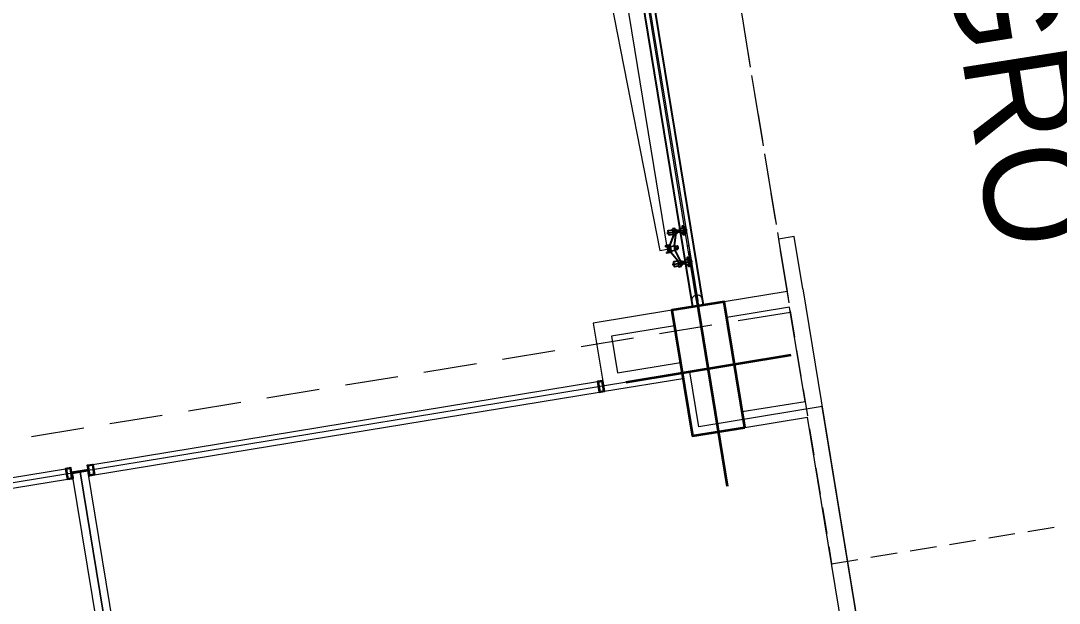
# Model space of a CAD drawing. Header units: metres. Extents: x 2 to 659295185, y -28 to 1124222152.
# Drawn here: x 655630.86 to 655640.64, y 1126311.65 to 1126317.14 of the extents above; entities that cross this region are included whole.
import ezdxf
from ezdxf.enums import TextEntityAlignment as Align

# ---------------------------------------------------------------- set-up
doc = ezdxf.new("R2010")
doc.units = ezdxf.units.M
doc.header["$MEASUREMENT"] = 0
for name, pattern in [('CCSM_C1_CUERPO EL$0$CONTINUA', [0]), ('CCSM_XREF ESTRUCTURA15$0$RAYITAS', [0.375, 0.25, -0.125]), ('DASHDOT', [1, 0.5, -0.25, 0, -0.25]), ('DASHED', [0.75, 0.5, -0.25])]:
    doc.linetypes.add(name, pattern=pattern)
doc.layers.get('0').update_dxf_attribs({"linetype": 'CONTINUOUS'})
for name, color, linetype in [('CCSM_C1_CUERPO EL$0$A-AREAS COMERCIALES', 151, 'CONTINUOUS'), ('CCSM_C1_CUERPO EL$0$A-ESTRUCTURA DE FACHADA DE VIDRIO', 5, 'CONTINUOUS'), ('CCSM_C1_CUERPO EL$0$A-FRENTE DE LOCAL', 4, 'CONTINUOUS'), ('CCSM_C1_CUERPO EL$0$A-LOCAL ID', 7, 'CONTINUOUS'), ('CCSM_C1_CUERPO EL$0$A-MARCOS LOCALES', 4, 'CONTINUOUS'), ('CCSM_C1_CUERPO EL$0$A-PARED', 2, 'CCSM_C1_CUERPO EL$0$CONTINUA'), ('CCSM_C1_CUERPO EL$0$A-VIDRIO', 135, 'CONTINUOUS'), ('CCSM_C1_CUERPO EL$0$ID_Nº LOCAL', 7, 'CONTINUOUS'), ('CCSM_XREF ESTRUCTURA15$0$E-PROYECCION TECHO', 9, 'CCSM_XREF ESTRUCTURA15$0$RAYITAS'), ('CCSM_XREF KIOSKOSE$0$Kiosco General', 154, 'CONTINUOUS')]:
    doc.layers.add(name, color=color, linetype=linetype)
doc.layers.add('CCSM_XREF ESTRUCTURA15$0$E-CE-COLUMNA', color=2, linetype='CONTINUOUS', lineweight=35)
doc.layers.add('LOCALES ASIGNADOS', color=41, linetype='DASHDOT', lineweight=0)
doc.styles.add('CCSM_C1_CUERPO EL$0$ROMANS', font='romans__.ttf')
doc.styles.add('CCSM_C1_CUERPO EL$0$sigo', font='arial.ttf', dxfattribs={"width": 0.9})

# ---------------------------------------------------------------- blocks, each defined once
blk = doc.blocks.new('CCSM_C1_CUERPO EL$0$MARCO LOCAL-PARED')
for points in [[(655585.338, 1126575.5389), (655585.388, 1126575.5389), (655585.388, 1126575.4389), (655585.338, 1126575.4389)], [(655585.343, 1126575.5339), (655585.383, 1126575.5339), (655585.383, 1126575.4439), (655585.343, 1126575.4439)], [(655585.393, 1126575.5389), (655585.393, 1126575.5339), (655585.393, 1126575.5339), (655585.393, 1126575.4889), (655585.543, 1126575.4889), (655585.543, 1126575.5339), (655585.543, 1126575.5339), (655585.543, 1126575.5389), (655585.548, 1126575.5389), (655585.548, 1126575.4839), (655585.388, 1126575.4839), (655585.388, 1126575.5389)], [(655585.598, 1126575.5389), (655585.548, 1126575.5389), (655585.548, 1126575.4389), (655585.598, 1126575.4389)], [(655585.593, 1126575.5339), (655585.553, 1126575.5339), (655585.553, 1126575.4439), (655585.593, 1126575.4439)]]:
    blk.add_lwpolyline(points, close=True)
blk = doc.blocks.new('CCSM_C1_CUERPO EL$0$MARCO LOCAL-COLUMNA')
at = {"layer": 'CCSM_C1_CUERPO EL$0$A-MARCOS LOCALES'}
for points in [[(655585.1227, 1126575.5882), (655585.1727, 1126575.5882), (655585.1727, 1126575.4882), (655585.1227, 1126575.4882)], [(655585.1277, 1126575.5832), (655585.1677, 1126575.5832), (655585.1677, 1126575.4932), (655585.1277, 1126575.4932)]]:
    blk.add_lwpolyline(points, close=True, dxfattribs=at)
blk = doc.blocks.new('CCSM_C1_CUERPO EL$0$A$C682819FC')
for p, q in [((-0.0184, 0.005), (-0.0184, 0)), ((-0.007, 0.0007), (-0.007, 0)), ((0.007, 0.0007), (0.007, 0)), ((0.0184, 0.005), (0.0184, 0)), ((-0.1502, -0.0189), (-0.1502, -0.2127)), ((-0.0215, -0.0286), (-0.0215, -0.0694)), ((-0.0215, -0.0286), (-0.0215, -0.0694)), ((-0.0172, -0.0103), (-0.0172, -0.0226)), ((-0.0172, -0.0746), (-0.0172, -0.096)), ((0.0129, -0.0086), (-0.0129, -0.0086)), ((0.0129, -0.0243), (-0.0129, -0.0243)), ((0.0129, -0.0729), (-0.0129, -0.0729)), ((-0.0086, -0.0051), (-0.0064, -0.0029)), ((-0.0086, -0.0051), (-0.0086, -0.0086)), ((-0.0086, -0.0051), (0.0086, -0.0051)), ((-0.0086, -0.0103), (-0.0086, -0.0226)), ((-0.0086, -0.0746), (-0.0086, -0.0956)), ((-0.0064, -0.0029), (0.0064, -0.0029)), ((0.0086, -0.0051), (0.0064, -0.0029)), ((0.0086, -0.0051), (0.0086, -0.0086)), ((0.0086, -0.0103), (0.0086, -0.0226)), ((0.0086, -0.0746), (0.0086, -0.0956)), ((0.0172, -0.0103), (0.0172, -0.0226)), ((0.0172, -0.0746), (0.0172, -0.096)), ((0.0215, -0.0286), (0.0215, -0.0694)), ((0.1502, -0.0189), (0.1502, -0.2127)), ((0.1502, -0.0189), (0.1502, -0.2127)), ((-0.1817, -0.1717), (-0.1874, -0.1717)), ((-0.1845, -0.1746), (-0.1845, -0.1642)), ((-0.1731, -0.1472), (-0.1273, -0.1472)), ((-0.1731, -0.1772), (-0.1273, -0.1772)), ((-0.1273, -0.1856), (-0.1731, -0.1856)), ((-0.1717, -0.1472), (-0.1717, -0.1772)), ((-0.1688, -0.1543), (-0.1688, -0.1419)), ((-0.1674, -0.102), (-0.1674, -0.1143)), ((-0.1631, -0.1003), (-0.1373, -0.1003)), ((-0.1631, -0.116), (-0.1373, -0.116)), ((-0.1588, -0.102), (-0.1588, -0.1143)), ((-0.1552, -0.1359), (-0.1452, -0.1416)), ((-0.1452, -0.1359), (-0.1552, -0.1416)), ((-0.1416, -0.102), (-0.1416, -0.1143)), ((-0.133, -0.102), (-0.133, -0.1143)), ((-0.1316, -0.1543), (-0.1316, -0.1419)), ((-0.1287, -0.1772), (-0.1287, -0.1472)), ((-0.1187, -0.1717), (-0.113, -0.1717)), ((-0.1159, -0.1746), (-0.1159, -0.1642)), ((0.1187, -0.1717), (0.113, -0.1717)), ((0.1187, -0.1717), (0.113, -0.1717)), ((0.1159, -0.1746), (0.1159, -0.1642)), ((0.1159, -0.1746), (0.1159, -0.1642)), ((0.1731, -0.1472), (0.1273, -0.1472)), ((0.1731, -0.1472), (0.1273, -0.1472)), ((0.1731, -0.1772), (0.1273, -0.1772)), ((0.1731, -0.1772), (0.1273, -0.1772)), ((0.1273, -0.1856), (0.1731, -0.1856)), ((0.1273, -0.1856), (0.1731, -0.1856)), ((0.1287, -0.1772), (0.1287, -0.1472)), ((0.1287, -0.1772), (0.1287, -0.1472)), ((0.1316, -0.1543), (0.1316, -0.1419)), ((0.1316, -0.1543), (0.1316, -0.1419)), ((0.133, -0.102), (0.133, -0.1143)), ((0.133, -0.102), (0.133, -0.1143)), ((0.1631, -0.1003), (0.1373, -0.1003)), ((0.1631, -0.1003), (0.1373, -0.1003)), ((0.1631, -0.116), (0.1373, -0.116)), ((0.1631, -0.116), (0.1373, -0.116)), ((0.1416, -0.102), (0.1416, -0.1143)), ((0.1416, -0.102), (0.1416, -0.1143)), ((0.1452, -0.1359), (0.1552, -0.1416)), ((0.1552, -0.1359), (0.1452, -0.1416)), ((0.1452, -0.1359), (0.1552, -0.1416)), ((0.1552, -0.1359), (0.1452, -0.1416)), ((0.1588, -0.102), (0.1588, -0.1143)), ((0.1588, -0.102), (0.1588, -0.1143)), ((0.1674, -0.102), (0.1674, -0.1143)), ((0.1674, -0.102), (0.1674, -0.1143)), ((0.1688, -0.1543), (0.1688, -0.1419)), ((0.1688, -0.1543), (0.1688, -0.1419)), ((0.1717, -0.1472), (0.1717, -0.1772)), ((0.1717, -0.1472), (0.1717, -0.1772)), ((0.1817, -0.1717), (0.1874, -0.1717)), ((0.1817, -0.1717), (0.1874, -0.1717)), ((0.1845, -0.1746), (0.1845, -0.1642)), ((0.1845, -0.1746), (0.1845, -0.1642))]:
    blk.add_line(p, q)
for points in [[(-0.0289, 0.0143), (-0.0332, 0.0143), (-0.0332, -0.0243, 0.414214), (-0.0289, -0.0286), (0.0289, -0.0286, 0.414214), (0.0332, -0.0243), (0.0332, 0.0143), (0.0289, 0.0143), (0.0289, -0.0243), (-0.0289, -0.0243)], [(-0.1817, -0.1717), (-0.1839, -0.1728, -0.236068), (-0.1852, -0.1728), (-0.1874, -0.1717), (-0.1874, -0.1691), (-0.1817, -0.1682)], [(-0.1187, -0.1717), (-0.1165, -0.1728, 0.236068), (-0.1152, -0.1728), (-0.113, -0.1717), (-0.113, -0.1691), (-0.1187, -0.1682)], [(0.1187, -0.1717), (0.1165, -0.1728, -0.236068), (0.1152, -0.1728), (0.113, -0.1717), (0.113, -0.1691), (0.1187, -0.1682)], [(0.1187, -0.1717), (0.1165, -0.1728, -0.236068), (0.1152, -0.1728), (0.113, -0.1717), (0.113, -0.1691), (0.1187, -0.1682)], [(0.1817, -0.1717), (0.1839, -0.1728, 0.236068), (0.1852, -0.1728), (0.1874, -0.1717), (0.1874, -0.1691), (0.1817, -0.1682)], [(0.1817, -0.1717), (0.1839, -0.1728, 0.236068), (0.1852, -0.1728), (0.1874, -0.1717), (0.1874, -0.1691), (0.1817, -0.1682)]]:
    blk.add_lwpolyline(points, format="xyb", close=True)
for points in [[(0.0289, 0), (-0.0289, 0)], [(-0.1602, -0.116), (-0.1602, -0.1359), (-0.1402, -0.1359), (-0.1402, -0.116)], [(-0.1594, -0.116), (-0.1594, -0.135), (-0.141, -0.135), (-0.141, -0.116)], [(0.1602, -0.116), (0.1602, -0.1359), (0.1402, -0.1359), (0.1402, -0.116)], [(0.1602, -0.116), (0.1602, -0.1359), (0.1402, -0.1359), (0.1402, -0.116)], [(0.1594, -0.116), (0.1594, -0.135), (0.141, -0.135), (0.141, -0.116)], [(0.1594, -0.116), (0.1594, -0.135), (0.141, -0.135), (0.141, -0.116)]]:
    blk.add_lwpolyline(points)
for points in [[(0.1802, -0.0772), (0.1202, -0.0772), (0.0358, -0.0286), (-0.0358, -0.0286), (-0.1202, -0.0772), (-0.1802, -0.0772), (-0.1802, -0.1001), (-0.1202, -0.1001), (-0.0215, -0.0694), (0.0215, -0.0694), (0.1202, -0.1001), (0.1802, -0.1001)], [(0.0215, -0.0694), (-0.0215, -0.0694), (-0.0215, -0.0729), (0.0215, -0.0729)], [(-0.1731, -0.1758), (-0.1931, -0.1758), (-0.1931, -0.1701), (-0.1759, -0.1672), (-0.1731, -0.1672)], [(-0.1931, -0.1758), (-0.1931, -0.1772), (-0.1731, -0.1772), (-0.1731, -0.1758)], [(-0.1759, -0.1772), (-0.1759, -0.1844), (-0.1831, -0.1915), (-0.1791, -0.1915), (-0.1731, -0.1856), (-0.1731, -0.1772)], [(-0.1791, -0.1915), (-0.1731, -0.1856), (-0.1731, -0.1772), (-0.1273, -0.1772), (-0.1273, -0.1856), (-0.1213, -0.1915)], [(-0.1731, -0.1472), (-0.1731, -0.1772), (-0.1273, -0.1772), (-0.1273, -0.1472), (-0.1287, -0.1458), (-0.1717, -0.1458)], [(-0.1602, -0.1359), (-0.1602, -0.1408), (-0.1594, -0.1416), (-0.141, -0.1416), (-0.1402, -0.1408), (-0.1402, -0.1359)], [(-0.1581, -0.1416), (-0.1581, -0.1458), (-0.1423, -0.1458), (-0.1423, -0.1416)], [(-0.1552, -0.1359), (-0.1552, -0.1416), (-0.1452, -0.1416), (-0.1452, -0.1359)], [(-0.1273, -0.1758), (-0.1073, -0.1758), (-0.1073, -0.1701), (-0.1245, -0.1672), (-0.1273, -0.1672)], [(-0.1073, -0.1758), (-0.1073, -0.1772), (-0.1273, -0.1772), (-0.1273, -0.1758)], [(-0.1245, -0.1772), (-0.1245, -0.1844), (-0.1173, -0.1915), (-0.1213, -0.1915), (-0.1273, -0.1856), (-0.1273, -0.1772)], [(0.1273, -0.1758), (0.1073, -0.1758), (0.1073, -0.1701), (0.1245, -0.1672), (0.1273, -0.1672)], [(0.1273, -0.1758), (0.1073, -0.1758), (0.1073, -0.1701), (0.1245, -0.1672), (0.1273, -0.1672)], [(0.1073, -0.1758), (0.1073, -0.1772), (0.1273, -0.1772), (0.1273, -0.1758)], [(0.1073, -0.1758), (0.1073, -0.1772), (0.1273, -0.1772), (0.1273, -0.1758)], [(0.1245, -0.1772), (0.1245, -0.1844), (0.1173, -0.1915), (0.1213, -0.1915), (0.1273, -0.1856), (0.1273, -0.1772)], [(0.1245, -0.1772), (0.1245, -0.1844), (0.1173, -0.1915), (0.1213, -0.1915), (0.1273, -0.1856), (0.1273, -0.1772)], [(0.1791, -0.1915), (0.1731, -0.1856), (0.1731, -0.1772), (0.1273, -0.1772), (0.1273, -0.1856), (0.1213, -0.1915)], [(0.1791, -0.1915), (0.1731, -0.1856), (0.1731, -0.1772), (0.1273, -0.1772), (0.1273, -0.1856), (0.1213, -0.1915)], [(0.1731, -0.1472), (0.1731, -0.1772), (0.1273, -0.1772), (0.1273, -0.1472), (0.1287, -0.1458), (0.1717, -0.1458)], [(0.1731, -0.1472), (0.1731, -0.1772), (0.1273, -0.1772), (0.1273, -0.1472), (0.1287, -0.1458), (0.1717, -0.1458)], [(0.1602, -0.1359), (0.1602, -0.1408), (0.1594, -0.1416), (0.141, -0.1416), (0.1402, -0.1408), (0.1402, -0.1359)], [(0.1602, -0.1359), (0.1602, -0.1408), (0.1594, -0.1416), (0.141, -0.1416), (0.1402, -0.1408), (0.1402, -0.1359)], [(0.1581, -0.1416), (0.1581, -0.1458), (0.1423, -0.1458), (0.1423, -0.1416)], [(0.1581, -0.1416), (0.1581, -0.1458), (0.1423, -0.1458), (0.1423, -0.1416)], [(0.1552, -0.1359), (0.1552, -0.1416), (0.1452, -0.1416), (0.1452, -0.1359)], [(0.1552, -0.1359), (0.1552, -0.1416), (0.1452, -0.1416), (0.1452, -0.1359)], [(0.1731, -0.1758), (0.1931, -0.1758), (0.1931, -0.1701), (0.1759, -0.1672), (0.1731, -0.1672)], [(0.1731, -0.1758), (0.1931, -0.1758), (0.1931, -0.1701), (0.1759, -0.1672), (0.1731, -0.1672)], [(0.1931, -0.1758), (0.1931, -0.1772), (0.1731, -0.1772), (0.1731, -0.1758)], [(0.1931, -0.1758), (0.1931, -0.1772), (0.1731, -0.1772), (0.1731, -0.1758)], [(0.1759, -0.1772), (0.1759, -0.1844), (0.1831, -0.1915), (0.1791, -0.1915), (0.1731, -0.1856), (0.1731, -0.1772)], [(0.1759, -0.1772), (0.1759, -0.1844), (0.1831, -0.1915), (0.1791, -0.1915), (0.1731, -0.1856), (0.1731, -0.1772)]]:
    blk.add_lwpolyline(points, close=True)
for points in [[(-0.1287, -0.0772), (-0.1287, -0.0372, 0.414214), (-0.1316, -0.0343), (-0.1688, -0.0343, 0.414214), (-0.1717, -0.0372), (-0.1717, -0.0772)], [(0.1287, -0.0772), (0.1287, -0.0372, -0.414214), (0.1316, -0.0343), (0.1688, -0.0343, -0.414214), (0.1717, -0.0372), (0.1717, -0.0772)], [(0.1287, -0.0772), (0.1287, -0.0372, -0.414214), (0.1316, -0.0343), (0.1688, -0.0343, -0.414214), (0.1717, -0.0372), (0.1717, -0.0772)]]:
    blk.add_lwpolyline(points, format="xyb")
for centre, radius, start, end in [((-0.0129, -0.0148), 0.00622, 46.39718, 133.60282), ((-0.0129, -0.0181), 0.00622, 226.39718, 313.60282), ((-0.0129, -0.0791), 0.00622, 46.39718, 133.60282), ((-0.0129, -0.0911), 0.00622, 226.39718, 313.60282), ((0, -0.0618), 0.0383, 243.37585, 296.62415), ((0, -0.0309), 0.0223, 67.38013, 112.61986), ((0, -0.002), 0.0223, 247.38013, 292.61986), ((0, -0.0952), 0.0223, 67.38013, 112.61986), ((0, -0.075), 0.0223, 247.38013, 292.61986), ((0.0129, -0.0148), 0.00622, 46.39718, 133.60282), ((0.0129, -0.0181), 0.00622, 226.39718, 313.60282), ((0.0129, -0.0791), 0.00622, 46.39718, 133.60282), ((0.0129, -0.0911), 0.00622, 226.39718, 313.60282), ((-0.1631, -0.1065), 0.00622, 46.39718, 133.60282), ((-0.1631, -0.1098), 0.00622, 226.39718, 313.60282), ((-0.1502, -0.1226), 0.0223, 67.38013, 112.61986), ((-0.1502, -0.0937), 0.0223, 247.38013, 292.61986), ((-0.1373, -0.1065), 0.00622, 46.39718, 133.60282), ((-0.1373, -0.1098), 0.00622, 226.39718, 313.60282), ((0.1373, -0.1065), 0.00622, 46.39718, 133.60282), ((0.1373, -0.1065), 0.00622, 46.39718, 133.60282), ((0.1373, -0.1098), 0.00622, 226.39718, 313.60282), ((0.1373, -0.1098), 0.00622, 226.39718, 313.60282), ((0.1502, -0.1226), 0.0223, 67.38013, 112.61986), ((0.1502, -0.1226), 0.0223, 67.38013, 112.61986), ((0.1502, -0.0937), 0.0223, 247.38013, 292.61986), ((0.1502, -0.0937), 0.0223, 247.38013, 292.61986), ((0.1631, -0.1065), 0.00622, 46.39718, 133.60282), ((0.1631, -0.1065), 0.00622, 46.39718, 133.60282), ((0.1631, -0.1098), 0.00622, 226.39718, 313.60282), ((0.1631, -0.1098), 0.00622, 226.39718, 313.60282)]:
    blk.add_arc(centre, radius, start, end)
blk = doc.blocks.new('CCSM_C1_CUERPO EL$0$IDENT LOCAL')
at = {"style": 'CCSM_C1_CUERPO EL$0$ROMANS'}
for tag, height, p in [('NºLOCAL', 0.7, (0.2014, 1.6711)), ('AREA-EXACTA', 0.5, (0, 0.85)), ('RUBRO', 0.35, (0, 0)), ('USO', 0.35, (0, -0.85))]:
    blk.add_attdef(tag, text='', height=height, dxfattribs=at).set_placement(p, align=Align.BOTTOM_CENTER)
blk = doc.blocks.new('CCSM_XREF ESTRUCTURA15$0$COLUM REC 120x50 mid')
at = {"color": 5}
for p, q in [((0, 1.1237), (0, -1.1237)), ((-0.7889, 0), (0.7889, 0))]:
    blk.add_line(p, q, dxfattribs=at)
at = {"color": 2}
blk.add_lwpolyline([(-0.25, 0.6), (-0.25, -0.6), (0.25, -0.6), (0.25, 0.6)], close=True, dxfattribs=at)

msp = doc.modelspace()

# ---------------------------------------------------------------- hatches: boundary and pattern name
at = {"layer": 'LOCALES ASIGNADOS'}
h = msp.add_hatch(color=256, dxfattribs=at)
edge = h.paths.add_edge_path()
edge.add_arc((219491.1056, 1054914.3756), 441878.9229, 9.308049718, 9.309563548, ccw=False)
edge.add_line((655551.8097, 1126384.9626), (655564.5398, 1126387.0492))
edge.add_line((655564.5398, 1126387.0492), (655562.5867, 1126398.9652))
edge.add_line((655562.5867, 1126398.9652), (655552.3922, 1126397.2942))
edge.add_line((655552.3922, 1126397.2942), (655552.4569, 1126396.8995))
edge.add_line((655552.4569, 1126396.8995), (655549.9212, 1126396.4839))

# ---------------------------------------------------------------- linework, layer by layer
at = {"color": 103}
msp.add_lwpolyline([(655636.7091, 1126317.3801), (655636.8078, 1126317.3963), (655637.289, 1126314.4605), (655637.1903, 1126314.4443)], close=True, dxfattribs=at)
msp.add_lwpolyline([(655636.7091, 1126317.3801), (655636.8078, 1126317.3963), (655637.289, 1126314.4605), (655637.1903, 1126314.4443)], close=True, dxfattribs=at)
at = {"layer": 'CCSM_C1_CUERPO EL$0$A-AREAS COMERCIALES', "lineweight": 5}
for points in [[(655633.4293, 1126300.6052), (655640.3374, 1126301.736), (655638.4085, 1126313.504), (655637.2489, 1126313.3139), (655637.164, 1126313.8319), (655631.4157, 1126312.8898)], [(655633.4293, 1126300.6052), (655631.4157, 1126312.8898), (655625.4948, 1126311.9193), (655627.5085, 1126299.6332)]]:
    msp.add_lwpolyline(points, close=True, dxfattribs=at)
at = {"layer": 'CCSM_C1_CUERPO EL$0$A-ESTRUCTURA DE FACHADA DE VIDRIO', "color": 3, "lineweight": 5}
msp.add_lwpolyline([(655636.4165, 1126317.3322), (655636.4165, 1126317.3322), (655636.8787, 1126314.9759), (655636.9527, 1126314.988), (655636.5645, 1126317.3564)], dxfattribs=at)
at = {"layer": 'CCSM_C1_CUERPO EL$0$A-ESTRUCTURA DE FACHADA DE VIDRIO', "lineweight": 5}
msp.add_lwpolyline([(655637.2185, 1126314.5503), (655637.2136, 1126314.5495, 0.414214), (655637.1806, 1126314.5035), (655637.1903, 1126314.4443), (655637.289, 1126314.4605), (655637.2793, 1126314.5197, 0.414214), (655637.2333, 1126314.5527), (655637.2284, 1126314.5519), (655637.2365, 1126314.5025), (655637.2266, 1126314.5009)], format="xyb", close=True, dxfattribs=at)
at = {"layer": 'CCSM_C1_CUERPO EL$0$A-FRENTE DE LOCAL', "lineweight": 5}
for points in [[(655631.536, 1126312.9601), (655636.2924, 1126313.7398)], [(655631.5521, 1126312.8615), (655636.3086, 1126313.6411)], [(655626.8192, 1126312.1886), (655631.2794, 1126312.9181)], [(655626.8352, 1126312.0906), (655631.2956, 1126312.8194)]]:
    msp.add_lwpolyline(points, dxfattribs=at)
at = {"layer": 'CCSM_C1_CUERPO EL$0$A-PARED', "lineweight": 5}
for p, q in [((655638.0785, 1126314.5899), (655637.4863, 1126314.4928)), ((655638.2265, 1126314.6142), (655640.3124, 1126301.8882)), ((655636.9929, 1126314.4119), (655636.2528, 1126314.2906)), ((655636.2528, 1126314.2906), (655636.3579, 1126313.6492)), ((655637.0172, 1126314.2639), (655636.4251, 1126314.1669)), ((655636.4251, 1126314.1669), (655636.4817, 1126313.8214)), ((655636.4817, 1126313.8214), (655637.0739, 1126313.9183)), ((655636.3579, 1126313.6491), (655637.0981, 1126313.7703)), ((655631.4898, 1126312.9019), (655631.3417, 1126312.8776)), ((655633.4793, 1126300.7639), (655631.4898, 1126312.9019)), ((655633.3313, 1126300.7397), (655631.3417, 1126312.8777))]:
    msp.add_line(p, q, dxfattribs=at)
for points in [[(655638.2265, 1126314.6141), (655638.1456, 1126315.1076), (655638.1456, 1126315.1076), (655637.9976, 1126315.0833), (655638.0785, 1126314.5899)], [(655638.2483, 1126313.5537), (655638.1028, 1126314.4419), (655637.5106, 1126314.3448)], [(655637.6562, 1126313.4567), (655638.2483, 1126313.5537)], [(655633.4793, 1126300.7639), (655640.1651, 1126301.8598), (655638.2726, 1126313.4057)], [(655637.6804, 1126313.3086), (655638.2726, 1126313.4057)]]:
    msp.add_lwpolyline(points, dxfattribs=at)
at = {"layer": 'CCSM_C1_CUERPO EL$0$A-VIDRIO', "lineweight": 5}
for points in [[(655636.7634, 1126317.389), (655637.1516, 1126315.0206), (655637.1417, 1126315.019), (655636.7535, 1126317.3874)], [(655637.2266, 1126314.5009), (655637.1417, 1126315.019), (655637.1516, 1126315.0206), (655637.2365, 1126314.5025)]]:
    msp.add_lwpolyline(points, close=True, dxfattribs=at)
at = {"layer": 'CCSM_XREF ESTRUCTURA15$0$E-PROYECCION TECHO', "lineweight": 5}
msp.add_lwpolyline([(655644.347, 1126332.9144, -0.010439), (655635.5612, 1126329.9478), (655638.499, 1126312.0241), (655647.5285, 1126313.5041), (655644.347, 1126332.9144)], format="xyb", dxfattribs=at)
at = {"layer": 'CCSM_XREF KIOSKOSE$0$Kiosco General', "linetype": 'DASHED', "lineweight": 5}
msp.add_lwpolyline([(655578.4568, 1126304.6148), (655576.3309, 1126317.5847, 0.070177), (655635.9531, 1126327.5569), (655638.1108, 1126314.3925), (655578.4568, 1126304.6148)], format="xyb", dxfattribs=at)

# ---------------------------------------------------------------- block references
at = {"layer": 'CCSM_C1_CUERPO EL$0$A-ESTRUCTURA DE FACHADA DE VIDRIO', "lineweight": 5, "rotation": 99.30845128643168}
msp.add_blockref('CCSM_C1_CUERPO EL$0$A$C682819FC', (655636.9527, 1126314.988), dxfattribs=at)
at = {"layer": 'CCSM_C1_CUERPO EL$0$A-LOCAL ID', "lineweight": 5}
ref = msp.add_blockref('CCSM_C1_CUERPO EL$0$IDENT LOCAL', (655636.605, 1126321.4747), dxfattribs=dict(at, rotation=278.9917523318326))
ref.add_attrib('NºLOCAL', 'ACCESO PALO NEGRO', dxfattribs={"layer": 'CCSM_C1_CUERPO EL$0$ID_Nº LOCAL', "color": 0, "height": 1, "rotation": 278.99175, "style": 'CCSM_C1_CUERPO EL$0$sigo', "width": 0.9}).set_placement((655638.6298, 1126321.7951), align=Align.BOTTOM_CENTER)
at = {"layer": 'CCSM_C1_CUERPO EL$0$A-MARCOS LOCALES', "lineweight": 5, "xscale": -1}
for name, p, rotation in [('CCSM_C1_CUERPO EL$0$MARCO LOCAL-COLUMNA', (-173538.8932, 2132013.8419), 189.3084514837909), ('CCSM_C1_CUERPO EL$0$MARCO LOCAL-PARED', (-173544.1095, 2132012.9377), 189.3084514158104)]:
    msp.add_blockref(name, p, dxfattribs=dict(at, rotation=rotation))
at = {"layer": 'CCSM_XREF ESTRUCTURA15$0$E-CE-COLUMNA', "lineweight": 5, "rotation": 189.3084566343442}
msp.add_blockref('CCSM_XREF ESTRUCTURA15$0$COLUM REC 120x50 mid', (655637.3367, 1126313.8603), dxfattribs=at)

doc.saveas('drawing.dxf')
